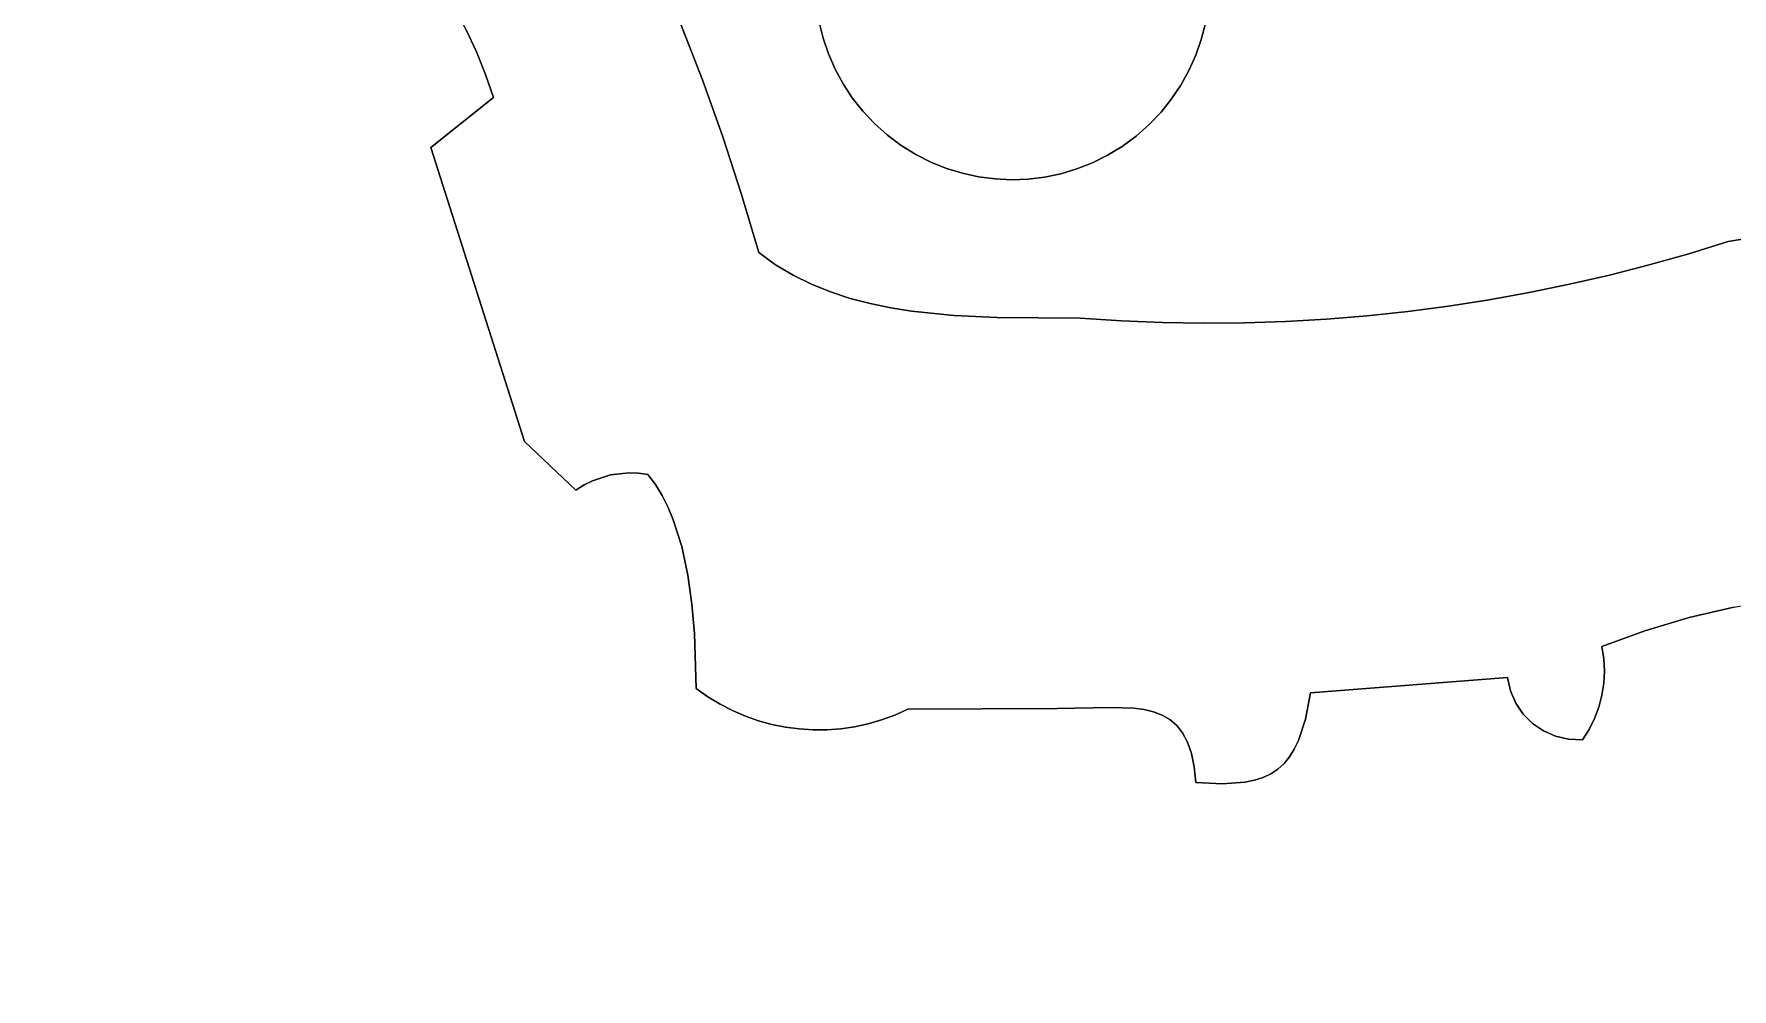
# Model space of a CAD drawing. Header units: inches. Extents: x 37.5 to 70.3, y 17.4 to 61.6.
# Drawn here: x 52.367 to 55.902, y 36.337 to 38.324 of the extents above; entities that cross this region are included whole.
import ezdxf

# ---------------------------------------------------------------- set-up
doc = ezdxf.new("R2010")
doc.units = ezdxf.units.IN
doc.layers.add('SURFACES_FOR_SKETCHUP', color=7, linetype='Continuous')

msp = doc.modelspace()

# ---------------------------------------------------------------- linework, layer by layer
at = {"layer": 'SURFACES_FOR_SKETCHUP'}
for points, invisible_edges in [([(51.8911, 39.1945), (50.8526, 37.4724), (52.6971, 38.8256)], 11), ([(52.7807, 38.7266), (52.6971, 38.8256), (50.8526, 37.4724)], 10), ([(54.2398, 38.808), (54.4022, 38.0204), (54.5139, 38.8271)], 11), ([(54.8055, 38.3452), (54.5139, 38.8271), (54.4022, 38.0204)], 11), ([(54.0391, 38.6205), (54.4022, 38.0204), (54.2398, 38.808)], 11), ([(52.8596, 38.6237), (52.7807, 38.7266), (50.8526, 37.4724)], 10), ([(52.9336, 38.5172), (52.8596, 38.6237), (50.8526, 37.4724)], 10), ([(54.0391, 38.6205), (54.0014, 38.3483), (54.4022, 38.0204)], 11), ([(53.1936, 38.0875), (52.9336, 38.5172), (50.8526, 37.4724)], 11), ([(53.1936, 38.0875), (52.9834, 38.5135), (52.9336, 38.5172)], 9), ([(53.1936, 38.0875), (53.2435, 38.377), (52.9834, 38.5135)], 11), ([(55.1376, 38.5169), (54.7969, 38.3119), (54.7855, 38.2794)], 9), ([(55.1376, 38.5169), (54.7855, 38.2794), (55.2271, 37.7463)], 11), ([(55.1376, 38.5169), (54.8055, 38.3452), (54.7969, 38.3119)], 9), ([(55.4815, 38.4166), (55.1376, 38.5169), (55.2271, 37.7463)], 10), ([(53.2881, 38.2865), (53.6646, 38.4616), (53.2669, 38.3323)], 3), ([(53.307, 38.2396), (53.6646, 38.4616), (53.2881, 38.2865)], 3), ([(53.6646, 38.4616), (53.307, 38.2396), (53.7131, 38.3456)], 3), ([(55.8279, 38.4076), (55.9808, 37.9061), (55.9023, 38.4265)], 3), ([(55.2271, 37.7463), (55.3116, 37.7574), (55.4815, 38.4166)], 10), ([(55.3116, 37.7574), (55.3959, 37.7705), (55.4815, 38.4166)], 10), ([(55.3959, 37.7705), (55.4798, 37.7856), (55.4815, 38.4166)], 10), ([(55.4798, 37.7856), (55.5634, 37.8028), (55.4815, 38.4166)], 10), ([(55.5515, 38.4186), (55.4815, 38.4166), (55.5634, 37.8028)], 10), ([(55.6212, 38.4141), (55.5515, 38.4186), (55.6466, 37.822)], 10), ([(55.5634, 37.8028), (55.6466, 37.822), (55.5515, 38.4186)], 10), ([(55.6902, 38.4032), (55.6212, 38.4141), (55.6466, 37.822)], 10), ([(55.6466, 37.822), (55.7293, 37.8432), (55.6902, 38.4032)], 10), ([(55.758, 38.3859), (55.6902, 38.4032), (55.7293, 37.8432)], 10), ([(55.8116, 37.8665), (55.758, 38.3859), (55.7293, 37.8432)], 3), ([(55.758, 38.3859), (55.8934, 37.8918), (55.8279, 38.4076)], 3), ([(55.8934, 37.8918), (55.758, 38.3859), (55.8116, 37.8665)], 3), ([(55.8934, 37.8918), (55.9808, 37.9061), (55.8279, 38.4076)], 10), ([(53.2669, 38.3323), (53.2435, 38.377), (53.1936, 38.0875)], 10), ([(53.2669, 38.3323), (53.1936, 38.0875), (53.2881, 38.2865)], 3), ([(53.3235, 38.1917), (53.7131, 38.3456), (53.307, 38.2396)], 3), ([(53.7131, 38.3456), (53.3235, 38.1917), (53.7585, 38.2283)], 3), ([(53.7585, 38.2283), (54.0014, 38.3483), (53.7131, 38.3456)], 3), ([(54.0014, 38.3483), (53.7585, 38.2283), (54.0097, 38.315)], 3), ([(54.0097, 38.315), (53.7585, 38.2283), (54.0209, 38.2824)], 3), ([(54.0014, 38.3483), (54.0097, 38.315), (54.1436, 38.1133)], 10), ([(54.1436, 38.1133), (54.4022, 38.0204), (54.0014, 38.3483)], 11), ([(54.0097, 38.315), (54.0209, 38.2824), (54.1167, 38.1374)], 10), ([(54.1167, 38.1374), (54.1436, 38.1133), (54.0097, 38.315)], 10), ([(54.6614, 38.1113), (54.8055, 38.3452), (54.4022, 38.0204)], 11), ([(54.8055, 38.3452), (54.6614, 38.1113), (54.7969, 38.3119)], 3), ([(53.307, 38.2396), (53.2881, 38.2865), (53.1936, 38.0875)], 10), ([(53.8008, 38.1097), (54.0209, 38.2824), (53.7585, 38.2283)], 3), ([(54.0209, 38.2824), (53.8008, 38.1097), (54.0347, 38.2507)], 3), ([(54.0209, 38.2824), (54.0347, 38.2507), (54.1167, 38.1374)], 10), ([(54.6614, 38.1113), (54.6886, 38.1351), (54.7969, 38.3119)], 10), ([(54.7969, 38.3119), (54.6886, 38.1351), (54.7855, 38.2794)], 3), ([(54.0347, 38.2507), (53.8008, 38.1097), (54.0513, 38.2202)], 3), ([(54.0513, 38.2202), (54.0923, 38.1634), (54.0347, 38.2507)], 3), ([(54.1167, 38.1374), (54.0347, 38.2507), (54.0923, 38.1634)], 3), ([(54.7855, 38.2794), (54.6886, 38.1351), (54.7714, 38.2478)], 3), ([(54.6886, 38.1351), (54.7132, 38.1609), (54.7714, 38.2478)], 10), ([(54.7547, 38.2174), (54.7714, 38.2478), (54.7132, 38.1609)], 10), ([(54.7547, 38.2174), (55.0573, 37.7304), (54.7714, 38.2478)], 3), ([(54.7714, 38.2478), (55.1423, 37.7374), (54.7855, 38.2794)], 3), ([(55.1423, 37.7374), (54.7714, 38.2478), (55.0573, 37.7304)], 3), ([(55.1423, 37.7374), (55.2271, 37.7463), (54.7855, 38.2794)], 10), ([(53.1936, 38.0875), (53.3235, 38.1917), (53.307, 38.2396)], 8), ([(53.8008, 38.1097), (53.7585, 38.2283), (53.3235, 38.1917)], 10), ([(54.0513, 38.2202), (53.8008, 38.1097), (54.0705, 38.191)], 3), ([(54.0513, 38.2202), (54.0705, 38.191), (54.0923, 38.1634)], 8), ([(54.7132, 38.1609), (54.7352, 38.1884), (54.7547, 38.2174)], 8), ([(54.7352, 38.1884), (55.0573, 37.7304), (54.7547, 38.2174)], 3), ([(53.3235, 38.1917), (53.1936, 38.0875), (53.84, 37.9898)], 10), ([(53.84, 37.9898), (53.8008, 38.1097), (53.3235, 38.1917)], 10), ([(53.84, 37.9898), (54.0705, 38.191), (53.8008, 38.1097)], 3), ([(54.0705, 38.191), (53.84, 37.9898), (54.0923, 38.1634)], 3), ([(54.7132, 38.1609), (54.9722, 37.7256), (54.7352, 38.1884)], 3), ([(55.0573, 37.7304), (54.7352, 38.1884), (54.9722, 37.7256)], 3), ([(54.0923, 38.1634), (53.84, 37.9898), (54.1167, 38.1374)], 3), ([(54.6886, 38.1351), (54.8869, 37.7228), (54.7132, 38.1609)], 3), ([(54.9722, 37.7256), (54.7132, 38.1609), (54.8869, 37.7228)], 3), ([(54.1167, 38.1374), (53.84, 37.9898), (54.1436, 38.1133)], 3), ([(53.9107, 37.8436), (54.1436, 38.1133), (53.84, 37.9898)], 11), ([(53.9472, 37.8218), (54.1436, 38.1133), (53.9107, 37.8436)], 3), ([(53.9854, 37.8029), (54.1436, 38.1133), (53.9472, 37.8218)], 3), ([(53.9854, 37.8029), (54.1726, 38.0917), (54.1436, 38.1133)], 9), ([(54.1436, 38.1133), (54.1726, 38.0917), (54.3678, 38.022)], 10), ([(54.4022, 38.0204), (54.1436, 38.1133), (54.3678, 38.022)], 3), ([(54.4022, 38.0204), (54.4365, 38.0217), (54.6614, 38.1113)], 10), ([(54.6323, 38.0899), (54.6614, 38.1113), (54.4365, 38.0217)], 10), ([(54.6323, 38.0899), (54.8015, 37.7221), (54.6614, 38.1113)], 3), ([(54.6614, 38.1113), (54.8015, 37.7221), (54.6886, 38.1351)], 3), ([(54.8869, 37.7228), (54.6886, 38.1351), (54.8015, 37.7221)], 3), ([(53.3885, 37.4761), (53.1936, 38.0875), (50.8526, 37.4724)], 10), ([(53.1936, 38.0875), (53.3885, 37.4761), (53.84, 37.9898)], 10), ([(53.9854, 37.8029), (54.025, 37.787), (54.1726, 38.0917)], 10), ([(54.025, 37.787), (54.0658, 37.7736), (54.1726, 38.0917)], 10), ([(54.2028, 38.0729), (54.1726, 38.0917), (54.0658, 37.7736)], 10), ([(54.1077, 37.7626), (54.2028, 38.0729), (54.0658, 37.7736)], 3), ([(54.2028, 38.0729), (54.1077, 37.7626), (54.2343, 38.057)], 3), ([(54.3336, 38.0265), (54.1726, 38.0917), (54.2999, 38.0338)], 3), ([(54.3678, 38.022), (54.1726, 38.0917), (54.3336, 38.0265)], 3), ([(54.1726, 38.0917), (54.2028, 38.0729), (54.2999, 38.0338)], 10), ([(54.2667, 38.0439), (54.2999, 38.0338), (54.2028, 38.0729)], 10), ([(54.2028, 38.0729), (54.2343, 38.057), (54.2667, 38.0439)], 8), ([(54.4365, 38.0217), (54.4707, 38.0259), (54.6323, 38.0899)], 10), ([(54.4707, 38.0259), (54.5046, 38.033), (54.6323, 38.0899)], 10), ([(54.6323, 38.0899), (54.5046, 38.033), (54.6019, 38.0713)], 3), ([(54.5378, 38.0429), (54.6019, 38.0713), (54.5046, 38.033)], 3), ([(54.5378, 38.0429), (54.5703, 38.0557), (54.6019, 38.0713)], 8), ([(54.5703, 38.0557), (54.6306, 37.7268), (54.6019, 38.0713)], 3), ([(54.6019, 38.0713), (54.7161, 37.7234), (54.6323, 38.0899)], 3), ([(54.7161, 37.7234), (54.6019, 38.0713), (54.6306, 37.7268)], 3), ([(54.8015, 37.7221), (54.6323, 38.0899), (54.7161, 37.7234)], 3), ([(54.1505, 37.7537), (54.2343, 38.057), (54.1077, 37.7626)], 3), ([(54.2343, 38.057), (54.1505, 37.7537), (54.2667, 38.0439)], 3), ([(54.194, 37.7468), (54.2667, 38.0439), (54.1505, 37.7537)], 3), ([(54.2667, 38.0439), (54.194, 37.7468), (54.2999, 38.0338)], 3), ([(54.2823, 37.7377), (54.2999, 38.0338), (54.194, 37.7468)], 3), ([(54.2999, 38.0338), (54.2823, 37.7377), (54.3336, 38.0265)], 3), ([(54.5046, 38.033), (54.4707, 38.0259), (54.5452, 37.7324)], 10), ([(54.5378, 38.0429), (54.5046, 38.033), (54.5452, 37.7324)], 10), ([(54.5378, 38.0429), (54.6306, 37.7268), (54.5703, 38.0557)], 3), ([(54.5452, 37.7324), (54.6306, 37.7268), (54.5378, 38.0429)], 10), ([(54.3336, 38.0265), (54.2823, 37.7377), (54.3678, 38.022)], 3), ([(54.3712, 37.7335), (54.3678, 38.022), (54.2823, 37.7377)], 3), ([(54.3678, 38.022), (54.3712, 37.7335), (54.4022, 38.0204)], 3), ([(54.5452, 37.7324), (54.4365, 38.0217), (54.3712, 37.7335)], 3), ([(54.4022, 38.0204), (54.3712, 37.7335), (54.4365, 38.0217)], 3), ([(54.4707, 38.0259), (54.4365, 38.0217), (54.5452, 37.7324)], 10), ([(53.8759, 37.8688), (53.84, 37.9898), (53.3885, 37.4761)], 10), ([(53.84, 37.9898), (53.8759, 37.8688), (53.9107, 37.8436)], 8), ([(55.8934, 37.8918), (55.8116, 37.8665), (56.0001, 37.1475)], 10), ([(55.8934, 37.8918), (56.0001, 37.1475), (55.9808, 37.9061)], 3), ([(53.6058, 37.4107), (53.8759, 37.8688), (53.3885, 37.4761)], 11), ([(53.6254, 37.4101), (53.8759, 37.8688), (53.6058, 37.4107)], 3), ([(53.645, 37.4074), (53.8759, 37.8688), (53.6254, 37.4101)], 3), ([(53.8759, 37.8688), (53.645, 37.4074), (53.9107, 37.8436)], 3), ([(55.7293, 37.8432), (55.9056, 37.1313), (55.8116, 37.8665)], 3), ([(55.9056, 37.1313), (56.0001, 37.1475), (55.8116, 37.8665)], 10), ([(53.9107, 37.8436), (53.645, 37.4074), (53.9472, 37.8218)], 3), ([(53.9472, 37.8218), (53.645, 37.4074), (53.9854, 37.8029)], 3), ([(55.5634, 37.8028), (55.8123, 37.1095), (55.6466, 37.822)], 3), ([(55.6466, 37.822), (55.9056, 37.1313), (55.7293, 37.8432)], 3), ([(55.9056, 37.1313), (55.6466, 37.822), (55.8123, 37.1095)], 3), ([(53.6608, 37.3864), (53.9854, 37.8029), (53.645, 37.4074)], 3), ([(53.9854, 37.8029), (53.6608, 37.3864), (54.025, 37.787)], 3), ([(53.6748, 37.3635), (54.025, 37.787), (53.6608, 37.3864)], 3), ([(54.025, 37.787), (53.6748, 37.3635), (54.0658, 37.7736)], 3), ([(55.3959, 37.7705), (55.6304, 37.049), (55.4798, 37.7856)], 3), ([(55.4798, 37.7856), (55.7205, 37.082), (55.5634, 37.8028)], 3), ([(55.7205, 37.082), (55.4798, 37.7856), (55.6304, 37.049)], 3), ([(55.8123, 37.1095), (55.5634, 37.8028), (55.7205, 37.082)], 3), ([(53.6871, 37.3388), (54.0658, 37.7736), (53.6748, 37.3635)], 3), ([(53.6871, 37.3388), (53.698, 37.3128), (54.0658, 37.7736)], 10), ([(54.1077, 37.7626), (54.0658, 37.7736), (53.698, 37.3128)], 10), ([(54.1505, 37.7537), (54.1077, 37.7626), (53.698, 37.3128)], 10), ([(53.698, 37.3128), (53.7155, 37.2571), (54.1505, 37.7537)], 10), ([(54.194, 37.7468), (54.1505, 37.7537), (53.7155, 37.2571)], 10), ([(55.2271, 37.7463), (55.4341, 36.9851), (55.3116, 37.7574)], 3), ([(55.3116, 37.7574), (55.4341, 36.9851), (55.3959, 37.7705)], 3), ([(55.6304, 37.049), (55.3959, 37.7705), (55.4341, 36.9851)], 11), ([(54.1865, 36.9188), (54.194, 37.7468), (53.7155, 37.2571)], 11), ([(54.194, 37.7468), (54.1865, 36.9188), (54.2823, 37.7377)], 3), ([(54.2823, 37.7377), (54.1865, 36.9188), (54.3712, 37.7335)], 3), ([(54.4973, 36.9201), (54.3712, 37.7335), (54.1865, 36.9188)], 3), ([(54.3712, 37.7335), (54.4973, 36.9201), (54.5452, 37.7324)], 3), ([(54.609, 36.9225), (54.5452, 37.7324), (54.4973, 36.9201)], 3), ([(54.5452, 37.7324), (54.609, 36.9225), (54.6306, 37.7268)], 3), ([(54.6565, 36.9209), (54.6306, 37.7268), (54.609, 36.9225)], 3), ([(54.6306, 37.7268), (54.6565, 36.9209), (54.7161, 37.7234)], 3), ([(54.6565, 36.9209), (54.6778, 36.9182), (54.7161, 37.7234)], 10), ([(54.7161, 37.7234), (54.6778, 36.9182), (54.8015, 37.7221)], 3), ([(54.6778, 36.9182), (54.6976, 36.9136), (54.8015, 37.7221)], 10), ([(55.0244, 36.9526), (54.8015, 37.7221), (54.6976, 36.9136)], 11), ([(54.8015, 37.7221), (55.0244, 36.9526), (54.8869, 37.7228)], 3), ([(54.8869, 37.7228), (55.0244, 36.9526), (54.9722, 37.7256)], 3), ([(54.9722, 37.7256), (55.0244, 36.9526), (55.0573, 37.7304)], 3), ([(55.0573, 37.7304), (55.0244, 36.9526), (55.1423, 37.7374)], 3), ([(55.4341, 36.9851), (55.1423, 37.7374), (55.0244, 36.9526)], 3), ([(55.1423, 37.7374), (55.4341, 36.9851), (55.2271, 37.7463)], 3), ([(50.8526, 37.4724), (50.9208, 36.4469), (53.3885, 37.4761)], 11), ([(50.9742, 36.3449), (53.3885, 37.4761), (50.9208, 36.4469)], 3), ([(51.0241, 36.2412), (53.3885, 37.4761), (50.9742, 36.3449)], 3), ([(51.0705, 36.1358), (53.3885, 37.4761), (51.0241, 36.2412)], 3), ([(51.0705, 36.1358), (51.1133, 36.029), (53.3885, 37.4761)], 10), ([(51.1133, 36.029), (51.1525, 35.9206), (53.3885, 37.4761)], 10), ([(53.7459, 36.9621), (53.3885, 37.4761), (51.1525, 35.9206)], 11), ([(53.7459, 36.9621), (53.4954, 37.3749), (53.3885, 37.4761)], 9), ([(53.3885, 37.4761), (53.4954, 37.3749), (53.5122, 37.3855)], 8), ([(53.3885, 37.4761), (53.5122, 37.3855), (53.5298, 37.3942)], 9), ([(53.3885, 37.4761), (53.5298, 37.3942), (53.567, 37.4062)], 9), ([(53.3885, 37.4761), (53.567, 37.4062), (53.6058, 37.4107)], 9), ([(53.5298, 37.3942), (53.6871, 37.3388), (53.567, 37.4062)], 3), ([(53.6058, 37.4107), (53.567, 37.4062), (53.6748, 37.3635)], 10), ([(53.6748, 37.3635), (53.567, 37.4062), (53.6871, 37.3388)], 3), ([(53.6748, 37.3635), (53.6608, 37.3864), (53.6058, 37.4107)], 10), ([(53.6254, 37.4101), (53.6058, 37.4107), (53.6608, 37.3864)], 10), ([(53.645, 37.4074), (53.6254, 37.4101), (53.6608, 37.3864)], 2), ([(53.4954, 37.3749), (53.698, 37.3128), (53.5122, 37.3855)], 3), ([(53.7281, 37.198), (53.7155, 37.2571), (53.4954, 37.3749)], 10), ([(53.7419, 37.0766), (53.7366, 37.1373), (53.4954, 37.3749)], 10), ([(53.7155, 37.2571), (53.698, 37.3128), (53.4954, 37.3749)], 10), ([(53.7459, 36.9621), (53.7419, 37.0766), (53.4954, 37.3749)], 10), ([(53.7366, 37.1373), (53.7281, 37.198), (53.4954, 37.3749)], 10), ([(53.5122, 37.3855), (53.698, 37.3128), (53.5298, 37.3942)], 3), ([(53.6871, 37.3388), (53.5298, 37.3942), (53.698, 37.3128)], 3), ([(53.7281, 37.198), (54.1865, 36.9188), (53.7155, 37.2571)], 3), ([(53.7366, 37.1373), (54.1865, 36.9188), (53.7281, 37.198)], 3), ([(54.1593, 36.9066), (53.7366, 37.1373), (54.1316, 36.8965)], 3), ([(54.0464, 36.8781), (53.7366, 37.1373), (54.0176, 36.876)], 3), ([(54.0751, 36.8822), (53.7366, 37.1373), (54.0464, 36.8781)], 3), ([(54.0176, 36.876), (53.7366, 37.1373), (53.9888, 36.8759)], 3), ([(53.7419, 37.0766), (53.96, 36.8777), (53.7366, 37.1373)], 3), ([(54.1035, 36.8883), (53.7366, 37.1373), (54.0751, 36.8822)], 3), ([(53.9888, 36.8759), (53.7366, 37.1373), (53.96, 36.8777)], 3), ([(54.1316, 36.8965), (53.7366, 37.1373), (54.1035, 36.8883)], 3), ([(54.1865, 36.9188), (53.7366, 37.1373), (54.1593, 36.9066)], 3), ([(55.8123, 37.1095), (56.0615, 37.0742), (55.9056, 37.1313)], 3), ([(55.8123, 37.1095), (55.6246, 36.9233), (56.0615, 37.0742)], 11), ([(55.631, 36.9478), (55.6246, 36.9233), (55.8123, 37.1095)], 10), ([(55.7205, 37.082), (55.6304, 37.049), (55.6346, 37.0236)], 8), ([(55.7205, 37.082), (55.631, 36.9478), (55.8123, 37.1095)], 3), ([(55.7205, 37.082), (55.6349, 36.9728), (55.631, 36.9478)], 9), ([(55.7205, 37.082), (55.6346, 37.0236), (55.6361, 36.9982)], 9), ([(55.7205, 37.082), (55.6361, 36.9982), (55.6349, 36.9728)], 9), ([(53.8754, 36.8949), (53.7419, 37.0766), (53.8481, 36.9045)], 3), ([(53.8481, 36.9045), (53.7419, 37.0766), (53.8214, 36.9161)], 3), ([(53.7954, 36.9295), (53.8214, 36.9161), (53.7419, 37.0766)], 10), ([(53.7459, 36.9621), (53.7702, 36.9448), (53.7419, 37.0766)], 2), ([(53.9033, 36.8872), (53.7419, 37.0766), (53.8754, 36.8949)], 3), ([(53.7702, 36.9448), (53.7954, 36.9295), (53.7419, 37.0766)], 10), ([(53.9315, 36.8815), (53.7419, 37.0766), (53.9033, 36.8872)], 3), ([(53.96, 36.8777), (53.7419, 37.0766), (53.9315, 36.8815)], 3), ([(55.6304, 37.049), (55.4341, 36.9851), (55.6346, 37.0236)], 3), ([(56.1282, 37.038), (56.1062, 37.0458), (55.5902, 36.8551)], 10), ([(55.6042, 36.8767), (55.5902, 36.8551), (56.1062, 37.0458)], 10), ([(55.6156, 36.8995), (55.6042, 36.8767), (56.1062, 37.0458)], 10), ([(56.1062, 37.0458), (56.0838, 37.0579), (55.6156, 36.8995)], 10), ([(55.6246, 36.9233), (55.6156, 36.8995), (56.0838, 37.0579)], 10), ([(56.0838, 37.0579), (56.0615, 37.0742), (55.6246, 36.9233)], 10), ([(55.6346, 37.0236), (55.4341, 36.9851), (55.6361, 36.9982)], 3), ([(55.5902, 36.8551), (56.1205, 35.8482), (56.1282, 37.038)], 11), ([(55.4341, 36.9851), (55.0244, 36.9526), (55.4404, 36.957)], 2), ([(55.4341, 36.9851), (55.4404, 36.957), (55.6361, 36.9982)], 10), ([(55.6349, 36.9728), (55.6361, 36.9982), (55.4404, 36.957)], 10), ([(55.4404, 36.957), (55.4516, 36.9314), (55.6349, 36.9728)], 10), ([(55.6349, 36.9728), (55.4516, 36.9314), (55.631, 36.9478)], 3), ([(52.0614, 35.062), (53.7459, 36.9621), (51.1525, 35.9206)], 11), ([(52.2595, 35.005), (53.7459, 36.9621), (52.0614, 35.062)], 3), ([(53.5585, 35.2955), (53.7459, 36.9621), (52.2595, 35.005)], 11), ([(53.7702, 36.9448), (53.7459, 36.9621), (53.5585, 35.2955)], 10), ([(53.7954, 36.9295), (53.7702, 36.9448), (53.5585, 35.2955)], 10), ([(54.6976, 36.9136), (54.7155, 36.9068), (55.0244, 36.9526)], 10), ([(54.7155, 36.9068), (54.7316, 36.8975), (55.0244, 36.9526)], 10), ([(54.7316, 36.8975), (54.7459, 36.8851), (55.0244, 36.9526)], 10), ([(54.7459, 36.8851), (54.7581, 36.8695), (55.0244, 36.9526)], 10), ([(55.0244, 36.9526), (54.7581, 36.8695), (55.0137, 36.898)], 3), ([(55.0137, 36.898), (55.4404, 36.957), (55.0244, 36.9526)], 3), ([(55.4404, 36.957), (55.0137, 36.898), (55.4516, 36.9314)], 3), ([(55.4672, 36.9086), (55.631, 36.9478), (55.4516, 36.9314)], 3), ([(55.4865, 36.8893), (55.631, 36.9478), (55.4672, 36.9086)], 3), ([(55.631, 36.9478), (55.4865, 36.8893), (55.6246, 36.9233)], 3), ([(53.8214, 36.9161), (53.7954, 36.9295), (53.5585, 35.2955)], 10), ([(53.8481, 36.9045), (53.8214, 36.9161), (53.5585, 35.2955)], 10), ([(53.8754, 36.8949), (53.8481, 36.9045), (53.5585, 35.2955)], 10), ([(54.4973, 36.9201), (54.1593, 36.9066), (54.1316, 36.8965)], 9), ([(54.4973, 36.9201), (54.1316, 36.8965), (54.7856, 36.7662)], 11), ([(54.4973, 36.9201), (54.1865, 36.9188), (54.1593, 36.9066)], 8), ([(54.4973, 36.9201), (54.7856, 36.7662), (54.609, 36.9225)], 3), ([(54.609, 36.9225), (54.7856, 36.7662), (54.6565, 36.9209)], 3), ([(54.6565, 36.9209), (54.7763, 36.8267), (54.6778, 36.9182)], 3), ([(54.7821, 36.7989), (54.7763, 36.8267), (54.6565, 36.9209)], 10), ([(54.7821, 36.7989), (54.6565, 36.9209), (54.7856, 36.7662)], 3), ([(54.6778, 36.9182), (54.7683, 36.8502), (54.6976, 36.9136)], 3), ([(54.7763, 36.8267), (54.7683, 36.8502), (54.6778, 36.9182)], 10), ([(54.7581, 36.8695), (54.6976, 36.9136), (54.7683, 36.8502)], 3), ([(54.6976, 36.9136), (54.7581, 36.8695), (54.7155, 36.9068)], 3), ([(54.7316, 36.8975), (54.7155, 36.9068), (54.7459, 36.8851)], 2), ([(54.7581, 36.8695), (54.7459, 36.8851), (54.7155, 36.9068)], 10), ([(54.9906, 36.8356), (55.4672, 36.9086), (54.9994, 36.8539)], 3), ([(55.4672, 36.9086), (54.9906, 36.8356), (55.4865, 36.8893)], 3), ([(54.9994, 36.8539), (55.4516, 36.9314), (55.0137, 36.898)], 3), ([(55.4516, 36.9314), (54.9994, 36.8539), (55.4672, 36.9086)], 3), ([(55.5091, 36.8738), (55.6246, 36.9233), (55.4865, 36.8893)], 3), ([(55.6246, 36.9233), (55.5091, 36.8738), (55.6156, 36.8995)], 3), ([(53.8754, 36.8949), (53.5585, 35.2955), (53.9033, 36.8872)], 3), ([(53.7137, 35.283), (53.9033, 36.8872), (53.5585, 35.2955)], 3), ([(53.9033, 36.8872), (53.7137, 35.283), (53.9315, 36.8815)], 3), ([(53.9315, 36.8815), (53.7137, 35.283), (53.96, 36.8777)], 3), ([(53.8691, 35.2729), (53.96, 36.8777), (53.7137, 35.283)], 3), ([(53.96, 36.8777), (53.8691, 35.2729), (53.9888, 36.8759)], 3), ([(54.0247, 35.2652), (53.9888, 36.8759), (53.8691, 35.2729)], 3), ([(53.9888, 36.8759), (54.0247, 35.2652), (54.0176, 36.876)], 3), ([(54.0176, 36.876), (54.0247, 35.2652), (54.0464, 36.8781)], 3), ([(54.1803, 35.2599), (54.0464, 36.8781), (54.0247, 35.2652)], 3), ([(54.0464, 36.8781), (54.1803, 35.2599), (54.0751, 36.8822)], 3), ([(54.0751, 36.8822), (54.1803, 35.2599), (54.1035, 36.8883)], 3), ([(54.1035, 36.8883), (54.7856, 36.7662), (54.1316, 36.8965)], 3), ([(54.336, 35.2571), (54.1035, 36.8883), (54.1803, 35.2599)], 3), ([(54.1035, 36.8883), (54.336, 35.2571), (54.7856, 36.7662)], 11), ([(54.7683, 36.8502), (55.0137, 36.898), (54.7581, 36.8695)], 3), ([(55.0137, 36.898), (54.7683, 36.8502), (54.9994, 36.8539)], 3), ([(54.9564, 36.7942), (55.5091, 36.8738), (54.9693, 36.8058)], 3), ([(55.5091, 36.8738), (54.9564, 36.7942), (55.5343, 36.8626)], 3), ([(54.9693, 36.8058), (55.4865, 36.8893), (54.9806, 36.8196)], 3), ([(55.4865, 36.8893), (54.9693, 36.8058), (55.5091, 36.8738)], 3), ([(54.9806, 36.8196), (55.4865, 36.8893), (54.9906, 36.8356)], 3), ([(55.5343, 36.8626), (55.6156, 36.8995), (55.5091, 36.8738)], 3), ([(55.5343, 36.8626), (55.5615, 36.8562), (55.6156, 36.8995)], 10), ([(55.6042, 36.8767), (55.6156, 36.8995), (55.5615, 36.8562)], 10), ([(55.5902, 36.8551), (55.6042, 36.8767), (55.5615, 36.8562)], 2), ([(54.9994, 36.8539), (54.7683, 36.8502), (54.9906, 36.8356)], 3), ([(54.9077, 36.7711), (54.7683, 36.8502), (54.8877, 36.767)], 3), ([(54.9257, 36.7769), (54.7683, 36.8502), (54.9077, 36.7711)], 3), ([(54.9806, 36.8196), (54.7683, 36.8502), (54.9257, 36.7769)], 11), ([(54.9906, 36.8356), (54.7683, 36.8502), (54.9806, 36.8196)], 3), ([(54.7763, 36.8267), (54.8877, 36.767), (54.7683, 36.8502)], 3), ([(55.5343, 36.8626), (54.9564, 36.7942), (55.5367, 35.7095)], 11), ([(55.5903, 35.733), (55.5343, 36.8626), (55.5367, 35.7095)], 3), ([(55.5343, 36.8626), (55.5903, 35.733), (55.5615, 36.8562)], 3), ([(55.5615, 36.8562), (55.7019, 35.7672), (55.5902, 36.8551)], 3), ([(55.7019, 35.7672), (55.5615, 36.8562), (55.6454, 35.7523)], 3), ([(55.6454, 35.7523), (55.5615, 36.8562), (55.5903, 35.733)], 3), ([(56.0388, 35.8291), (55.5902, 36.8551), (55.9576, 35.808)], 3), ([(55.9576, 35.808), (55.5902, 36.8551), (55.8179, 35.7835)], 11), ([(55.8179, 35.7835), (55.5902, 36.8551), (55.7595, 35.7776)], 3), ([(55.7595, 35.7776), (55.5902, 36.8551), (55.7019, 35.7672)], 3), ([(56.1205, 35.8482), (55.5902, 36.8551), (56.0388, 35.8291)], 3), ([(54.8877, 36.767), (54.7763, 36.8267), (54.8413, 36.7637)], 3), ([(54.7821, 36.7989), (54.8413, 36.7637), (54.7763, 36.8267)], 3), ([(54.7856, 36.7662), (54.8413, 36.7637), (54.7821, 36.7989)], 2), ([(54.9257, 36.7769), (54.9419, 36.7846), (54.9806, 36.8196)], 10), ([(54.9693, 36.8058), (54.9806, 36.8196), (54.9419, 36.7846)], 10), ([(54.9564, 36.7942), (54.9693, 36.8058), (54.9419, 36.7846)], 2), ([(54.4917, 35.2566), (54.7856, 36.7662), (54.336, 35.2571)], 3), ([(54.4917, 35.2566), (54.6474, 35.2586), (54.7856, 36.7662)], 10), ([(54.6474, 35.2586), (54.8031, 35.263), (54.7856, 36.7662)], 10), ([(55.4355, 35.6498), (54.7856, 36.7662), (54.8031, 35.263)], 11), ([(54.7856, 36.7662), (55.4355, 35.6498), (54.8413, 36.7637)], 3), ([(54.8413, 36.7637), (55.4355, 35.6498), (54.8877, 36.767)], 3), ([(54.8877, 36.767), (55.4355, 35.6498), (54.9077, 36.7711)], 3), ([(54.9077, 36.7711), (55.4355, 35.6498), (54.9257, 36.7769)], 3), ([(54.9257, 36.7769), (55.485, 35.6817), (54.9419, 36.7846)], 3), ([(55.485, 35.6817), (54.9257, 36.7769), (55.4355, 35.6498)], 3), ([(54.9419, 36.7846), (55.5367, 35.7095), (54.9564, 36.7942)], 3), ([(55.5367, 35.7095), (54.9419, 36.7846), (55.485, 35.6817)], 3)]:
    msp.add_3dface(points, dxfattribs=dict(at, invisible_edges=invisible_edges))

doc.saveas('drawing.dxf')
